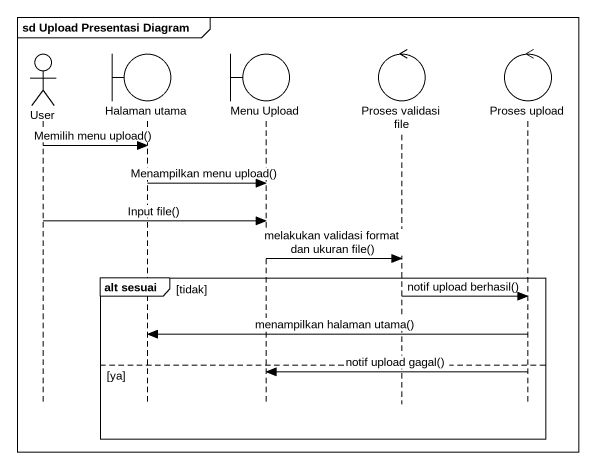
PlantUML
@startuml
mainframe sd Upload Presentasi Diagram
hide footbox
actor User
boundary "Halaman utama" as Halaman_utama
boundary "Menu Upload" as Menu_Upload
control "Proses validasi file" as Proses_validasi_file
control "Proses upload" as Proses_upload

User -> Halaman_utama : Memilih menu upload()
Halaman_utama -> Menu_Upload : Menampilkan menu upload()
User -> Menu_Upload : Input file()
Menu_Upload -> Proses_validasi_file : melakukan validasi format dan ukuran file()
group alt sesuai [tidak]
  Proses_validasi_file -> Proses_upload : notif upload berhasil()
  Proses_upload -> Halaman_utama : menampilkan halaman utama()
else ya
  Proses_upload -> Menu_Upload : notif upload gagal()
end
@enduml
